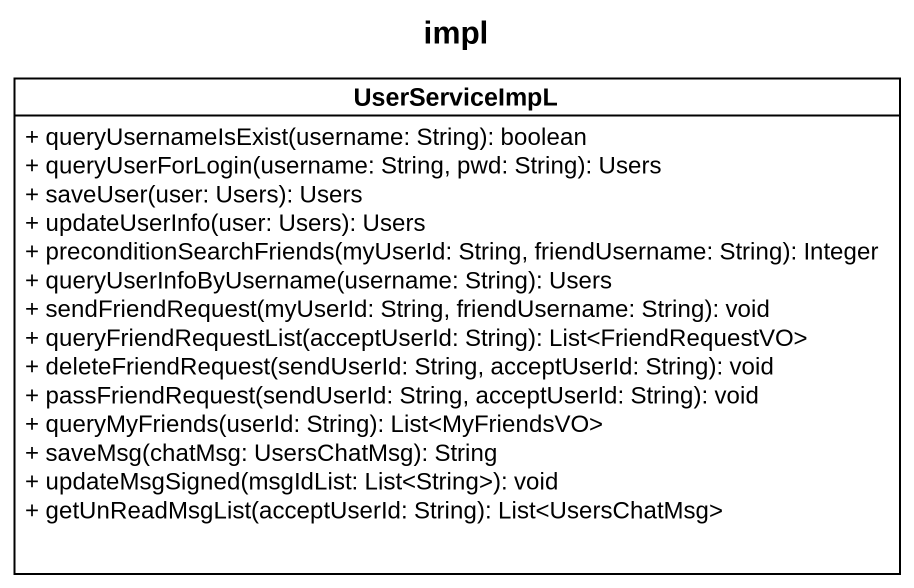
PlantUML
@startuml
title impl
hide circle
hide empty members
skinparam classAttributeIconSize 0
class UserServiceImpL {
  + queryUsernameIsExist(username: String): boolean
  + queryUserForLogin(username: String, pwd: String): Users
  + saveUser(user: Users): Users
  + updateUserInfo(user: Users): Users
  + preconditionSearchFriends(myUserId: String, friendUsername: String): Integer
  + queryUserInfoByUsername(username: String): Users
  + sendFriendRequest(myUserId: String, friendUsername: String): void
  + queryFriendRequestList(acceptUserId: String): List<FriendRequestVO>
  + deleteFriendRequest(sendUserId: String, acceptUserId: String): void
  + passFriendRequest(sendUserId: String, acceptUserId: String): void
  + queryMyFriends(userId: String): List<MyFriendsVO>
  + saveMsg(chatMsg: UsersChatMsg): String
  + updateMsgSigned(msgIdList: List<String>): void
  + getUnReadMsgList(acceptUserId: String): List<UsersChatMsg>
}
@enduml
